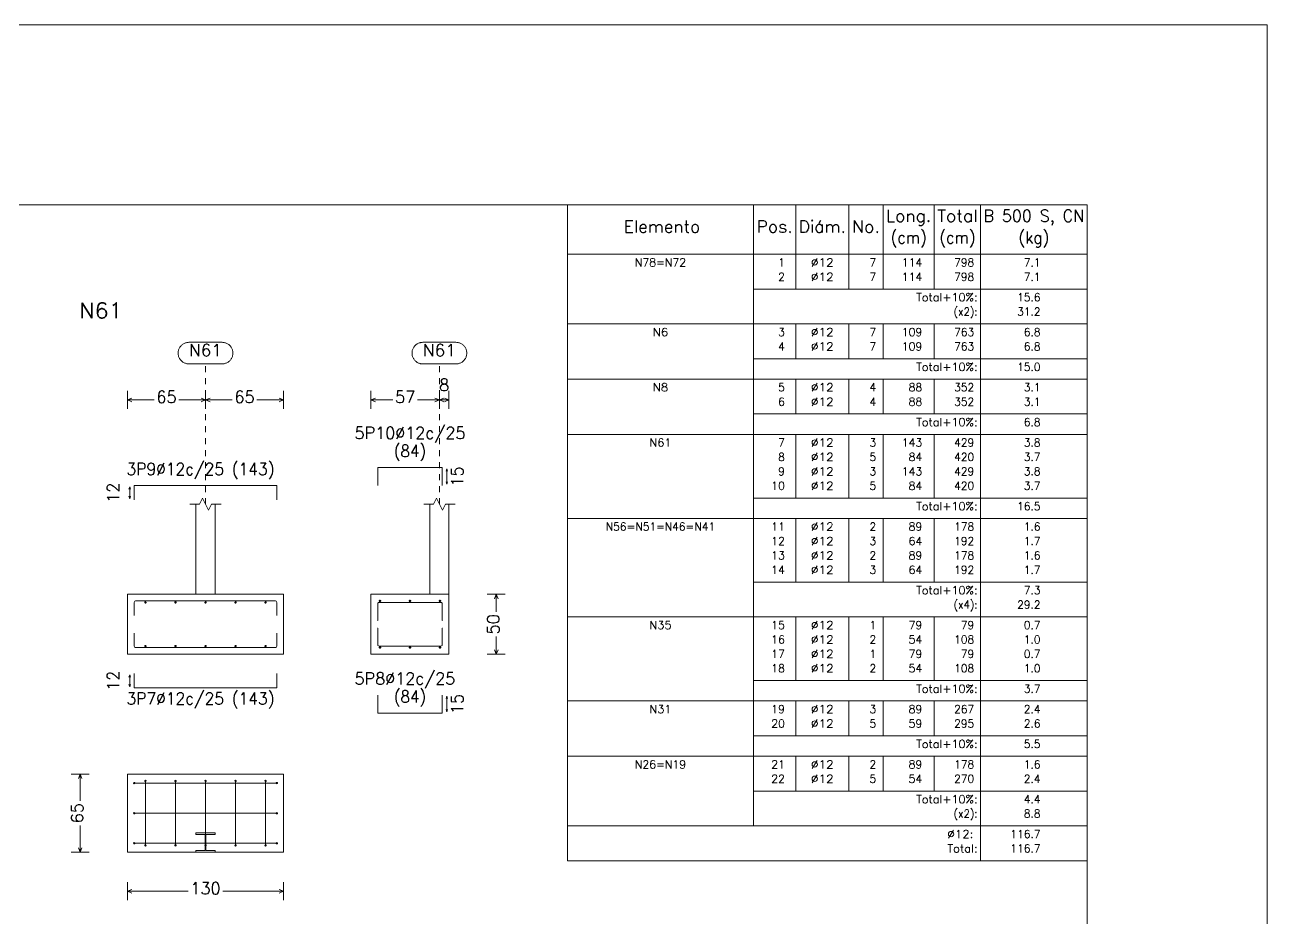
# Model space of a CAD drawing. Header units: millimetres. Extents: x 0 to 42, y 68.4 to 98.1.
# Drawn here: x 21.31 to 42, y 83.22 to 98.09 of the extents above; entities that cross this region are included whole.
import ezdxf
from ezdxf.enums import TextEntityAlignment as Align

# ---------------------------------------------------------------- set-up
doc = ezdxf.new("R2010")
doc.units = ezdxf.units.MM
doc.linetypes.add('CYPE_PUNTO', pattern=[0.075, 0, -0.075])
for name, color, linetype, lineweight in [('CIM_COTAS', 2, 'Continuous', 0), ('CIM_DIB_ARMADOS', 4, 'Continuous', 0), ('CIM_GEOMETRIA', 2, 'Continuous', 0), ('CIM_REFEREN', 2, 'Continuous', 0), ('CIM_TXT_ARMADOS', 3, 'Continuous', 0), ('RECUAD_LIMITES', 2, 'Continuous', 0), ('RECUAD_MARCO', 1, 'Continuous', 20), ('TABLAS', 1, 'Continuous', 9), ('TEXTO_TABLAS', 1, 'Continuous', 0)]:
    doc.layers.add(name, color=color, linetype=linetype, lineweight=lineweight)
doc.styles.add('CYPETXT', font='', dxfattribs={"height": 0.2})
doc.styles.get('CYPETXT').set_extended_font_data('romans')

msp = doc.modelspace()

# ---------------------------------------------------------------- hatches: boundary and pattern name
at = {"layer": 'CIM_DIB_ARMADOS'}
h = msp.add_hatch(color=256, dxfattribs=at)
edge = h.paths.add_edge_path(flags=0)
edge.add_arc((23.127, 88.259), 0.0016, 0, 360)
h = msp.add_hatch(color=256, dxfattribs=at)
edge = h.paths.add_edge_path(flags=0)
edge.add_arc((25.503, 88.259), 0.0016, 0, 360)
h = msp.add_hatch(color=256, dxfattribs=at)
edge = h.paths.add_edge_path(flags=0)
edge.add_arc((27.183, 88.175), 0.0016, 0, 360)
h = msp.add_hatch(color=256, dxfattribs=at)
edge = h.paths.add_edge_path(flags=0)
edge.add_arc((28.259, 88.175), 0.0016, 0, 360)
h = msp.add_hatch(color=256, dxfattribs=at)
edge = h.paths.add_edge_path(flags=0)
edge.add_arc((23.127, 87.963), 0.0016, 0, 360)
h = msp.add_hatch(color=256, dxfattribs=at)
edge = h.paths.add_edge_path(flags=0)
edge.add_arc((25.503, 87.963), 0.0016, 0, 360)
h = msp.add_hatch(color=256, dxfattribs=at)
edge = h.paths.add_edge_path(flags=0)
edge.add_arc((27.183, 88.047), 0.0016, 0, 360)
h = msp.add_hatch(color=256, dxfattribs=at)
edge = h.paths.add_edge_path(flags=0)
edge.add_arc((28.259, 88.047), 0.0016, 0, 360)
h = msp.add_hatch(color=256, dxfattribs=at)
edge = h.paths.add_edge_path(flags=0)
edge.add_arc((23.315, 85.503), 0.0016, 0, 360)
h = msp.add_hatch(color=256, dxfattribs=at)
edge = h.paths.add_edge_path(flags=0)
edge.add_arc((23.315, 85.503), 0.0016, 0, 360)
h = msp.add_hatch(color=256, dxfattribs=at)
edge = h.paths.add_edge_path(flags=0)
edge.add_arc((23.815, 85.503), 0.0016, 0, 360)
h = msp.add_hatch(color=256, dxfattribs=at)
edge = h.paths.add_edge_path(flags=0)
edge.add_arc((23.815, 85.503), 0.0016, 0, 360)
h = msp.add_hatch(color=256, dxfattribs=at)
edge = h.paths.add_edge_path(flags=0)
edge.add_arc((24.315, 85.503), 0.0016, 0, 360)
h = msp.add_hatch(color=256, dxfattribs=at)
edge = h.paths.add_edge_path(flags=0)
edge.add_arc((24.315, 85.503), 0.0016, 0, 360)
h = msp.add_hatch(color=256, dxfattribs=at)
edge = h.paths.add_edge_path(flags=0)
edge.add_arc((24.815, 85.503), 0.0016, 0, 360)
h = msp.add_hatch(color=256, dxfattribs=at)
edge = h.paths.add_edge_path(flags=0)
edge.add_arc((24.815, 85.503), 0.0016, 0, 360)
h = msp.add_hatch(color=256, dxfattribs=at)
edge = h.paths.add_edge_path(flags=0)
edge.add_arc((25.315, 85.503), 0.0016, 0, 360)
h = msp.add_hatch(color=256, dxfattribs=at)
edge = h.paths.add_edge_path(flags=0)
edge.add_arc((25.315, 85.503), 0.0016, 0, 360)
h = msp.add_hatch(color=256, dxfattribs=at)
edge = h.paths.add_edge_path(flags=0)
edge.add_arc((23.127, 85.465), 0.0016, 0, 360)
h = msp.add_hatch(color=256, dxfattribs=at)
edge = h.paths.add_edge_path(flags=0)
edge.add_arc((23.127, 85.465), 0.0016, 0, 360)
h = msp.add_hatch(color=256, dxfattribs=at)
edge = h.paths.add_edge_path(flags=0)
edge.add_arc((25.503, 85.465), 0.0016, 0, 360)
h = msp.add_hatch(color=256, dxfattribs=at)
edge = h.paths.add_edge_path(flags=0)
edge.add_arc((25.503, 85.465), 0.0016, 0, 360)
h = msp.add_hatch(color=256, dxfattribs=at)
edge = h.paths.add_edge_path(flags=0)
edge.add_arc((23.127, 84.965), 0.0016, 0, 360)
h = msp.add_hatch(color=256, dxfattribs=at)
edge = h.paths.add_edge_path(flags=0)
edge.add_arc((23.127, 84.965), 0.0016, 0, 360)
h = msp.add_hatch(color=256, dxfattribs=at)
edge = h.paths.add_edge_path(flags=0)
edge.add_arc((25.503, 84.965), 0.0016, 0, 360)
h = msp.add_hatch(color=256, dxfattribs=at)
edge = h.paths.add_edge_path(flags=0)
edge.add_arc((25.503, 84.965), 0.0016, 0, 360)
h = msp.add_hatch(color=256, dxfattribs=at)
edge = h.paths.add_edge_path(flags=0)
edge.add_arc((23.127, 84.465), 0.0016, 0, 360)
h = msp.add_hatch(color=256, dxfattribs=at)
edge = h.paths.add_edge_path(flags=0)
edge.add_arc((23.127, 84.465), 0.0016, 0, 360)
h = msp.add_hatch(color=256, dxfattribs=at)
edge = h.paths.add_edge_path(flags=0)
edge.add_arc((25.503, 84.465), 0.0016, 0, 360)
h = msp.add_hatch(color=256, dxfattribs=at)
edge = h.paths.add_edge_path(flags=0)
edge.add_arc((25.503, 84.465), 0.0016, 0, 360)
h = msp.add_hatch(color=256, dxfattribs=at)
edge = h.paths.add_edge_path(flags=0)
edge.add_arc((23.315, 84.427), 0.0016, 0, 360)
h = msp.add_hatch(color=256, dxfattribs=at)
edge = h.paths.add_edge_path(flags=0)
edge.add_arc((23.315, 84.427), 0.0016, 0, 360)
h = msp.add_hatch(color=256, dxfattribs=at)
edge = h.paths.add_edge_path(flags=0)
edge.add_arc((23.815, 84.427), 0.0016, 0, 360)
h = msp.add_hatch(color=256, dxfattribs=at)
edge = h.paths.add_edge_path(flags=0)
edge.add_arc((23.815, 84.427), 0.0016, 0, 360)
h = msp.add_hatch(color=256, dxfattribs=at)
edge = h.paths.add_edge_path(flags=0)
edge.add_arc((24.315, 84.427), 0.0016, 0, 360)
h = msp.add_hatch(color=256, dxfattribs=at)
edge = h.paths.add_edge_path(flags=0)
edge.add_arc((24.315, 84.427), 0.0016, 0, 360)
h = msp.add_hatch(color=256, dxfattribs=at)
edge = h.paths.add_edge_path(flags=0)
edge.add_arc((24.815, 84.427), 0.0016, 0, 360)
h = msp.add_hatch(color=256, dxfattribs=at)
edge = h.paths.add_edge_path(flags=0)
edge.add_arc((24.815, 84.427), 0.0016, 0, 360)
h = msp.add_hatch(color=256, dxfattribs=at)
edge = h.paths.add_edge_path(flags=0)
edge.add_arc((25.315, 84.427), 0.0016, 0, 360)
h = msp.add_hatch(color=256, dxfattribs=at)
edge = h.paths.add_edge_path(flags=0)
edge.add_arc((25.315, 84.427), 0.0016, 0, 360)

# ---------------------------------------------------------------- linework, layer by layer
at = {"layer": 'CIM_COTAS', "linetype": 'CYPE_PUNTO'}
for p, q in [((24.315, 90.111), (24.315, 92.447)), ((28.211, 90.111), (28.211, 92.447))]:
    msp.add_line(p, q, dxfattribs=at)
at = {"layer": 'CIM_COTAS'}
for p, q in [((23.015, 91.697), (23.015, 91.997)), ((24.315, 91.697), (24.315, 91.997)), ((24.315, 91.697), (24.315, 91.997)), ((25.615, 91.697), (25.615, 91.997)), ((27.071, 91.697), (27.071, 91.997)), ((28.211, 91.697), (28.211, 91.997)), ((28.211, 91.697), (28.211, 91.997)), ((28.371, 91.697), (28.371, 91.997)), ((23.015, 91.847), (23.09, 91.877)), ((23.015, 91.847), (23.09, 91.817)), ((23.015, 91.847), (23.46, 91.847)), ((23.871, 91.847), (24.315, 91.847)), ((24.315, 91.847), (24.24, 91.877)), ((24.315, 91.847), (24.24, 91.817)), ((24.315, 91.847), (24.39, 91.877)), ((24.315, 91.847), (24.39, 91.817)), ((24.315, 91.847), (24.76, 91.847)), ((25.171, 91.847), (25.615, 91.847)), ((25.615, 91.847), (25.54, 91.877)), ((25.615, 91.847), (25.54, 91.817)), ((27.071, 91.847), (27.146, 91.877)), ((27.071, 91.847), (27.146, 91.817)), ((27.071, 91.847), (27.436, 91.847)), ((27.847, 91.847), (28.211, 91.847)), ((28.211, 91.847), (28.136, 91.877)), ((28.211, 91.847), (28.136, 91.817)), ((28.211, 91.847), (28.286, 91.877)), ((28.211, 91.847), (28.286, 91.817)), ((28.211, 91.847), (28.371, 91.847)), ((28.371, 91.847), (28.296, 91.877)), ((28.371, 91.847), (28.296, 91.817)), ((29.009, 88.611), (29.309, 88.611)), ((29.159, 88.611), (29.129, 88.536)), ((29.159, 88.611), (29.189, 88.536)), ((29.159, 88.316), (29.159, 88.611)), ((29.159, 87.611), (29.159, 87.905)), ((29.009, 87.611), (29.309, 87.611)), ((29.159, 87.611), (29.129, 87.686)), ((29.159, 87.611), (29.189, 87.686)), ((22.077, 85.615), (22.377, 85.615)), ((22.227, 85.615), (22.197, 85.54)), ((22.227, 85.615), (22.257, 85.54)), ((22.227, 85.17), (22.227, 85.615)), ((22.227, 84.315), (22.227, 84.759)), ((22.077, 84.315), (22.377, 84.315)), ((22.227, 84.315), (22.197, 84.39)), ((22.227, 84.315), (22.257, 84.39)), ((23.015, 83.514), (23.015, 83.814)), ((25.615, 83.514), (25.615, 83.814)), ((23.015, 83.664), (23.09, 83.694)), ((23.015, 83.664), (23.09, 83.634)), ((23.015, 83.664), (24.026, 83.664)), ((24.605, 83.664), (25.615, 83.664)), ((25.615, 83.664), (25.54, 83.694)), ((25.615, 83.664), (25.54, 83.634))]:
    msp.add_line(p, q, dxfattribs=at)
for points in [[(24.591, 92.807), (24.603, 92.806), (24.615, 92.805), (24.627, 92.803), (24.639, 92.8), (24.65, 92.797), (24.661, 92.793), (24.672, 92.787), (24.683, 92.782), (24.693, 92.775), (24.703, 92.768), (24.712, 92.76), (24.721, 92.752), (24.729, 92.743), (24.736, 92.734), (24.743, 92.724), (24.749, 92.713), (24.754, 92.703), (24.759, 92.691), (24.763, 92.68), (24.766, 92.669), (24.769, 92.657), (24.77, 92.645), (24.771, 92.633), (24.771, 92.621), (24.77, 92.609), (24.769, 92.597), (24.766, 92.585), (24.763, 92.573), (24.759, 92.562), (24.754, 92.551), (24.749, 92.54), (24.743, 92.53), (24.736, 92.52), (24.729, 92.511), (24.721, 92.502), (24.712, 92.493), (24.703, 92.486), (24.693, 92.478), (24.683, 92.472), (24.672, 92.466), (24.661, 92.461), (24.65, 92.457), (24.639, 92.453), (24.627, 92.45), (24.615, 92.448), (24.603, 92.447), (24.591, 92.447), (24.039, 92.447), (24.027, 92.447), (24.015, 92.448), (24.003, 92.45), (23.992, 92.453), (23.98, 92.457), (23.969, 92.461), (23.958, 92.466), (23.947, 92.472), (23.937, 92.478), (23.928, 92.486), (23.918, 92.493), (23.91, 92.502), (23.902, 92.511), (23.894, 92.52), (23.887, 92.53), (23.881, 92.54), (23.876, 92.551), (23.871, 92.562), (23.867, 92.573), (23.864, 92.585), (23.862, 92.597), (23.86, 92.609), (23.859, 92.621), (23.859, 92.633), (23.86, 92.645), (23.862, 92.657), (23.864, 92.669), (23.867, 92.68), (23.871, 92.691), (23.876, 92.703), (23.881, 92.713), (23.887, 92.724), (23.894, 92.734), (23.902, 92.743), (23.91, 92.752), (23.918, 92.76), (23.928, 92.768), (23.937, 92.775), (23.947, 92.782), (23.958, 92.787), (23.969, 92.793), (23.98, 92.797), (23.992, 92.8), (24.003, 92.803), (24.015, 92.805), (24.027, 92.806), (24.039, 92.807), (24.591, 92.807)], [(28.487, 92.807), (28.499, 92.806), (28.511, 92.805), (28.523, 92.803), (28.535, 92.8), (28.546, 92.797), (28.557, 92.793), (28.568, 92.787), (28.579, 92.782), (28.589, 92.775), (28.599, 92.768), (28.608, 92.76), (28.617, 92.752), (28.625, 92.743), (28.632, 92.734), (28.639, 92.724), (28.645, 92.713), (28.65, 92.703), (28.655, 92.691), (28.659, 92.68), (28.662, 92.669), (28.665, 92.657), (28.666, 92.645), (28.667, 92.633), (28.667, 92.621), (28.666, 92.609), (28.665, 92.597), (28.662, 92.585), (28.659, 92.573), (28.655, 92.562), (28.65, 92.551), (28.645, 92.54), (28.639, 92.53), (28.632, 92.52), (28.625, 92.511), (28.617, 92.502), (28.608, 92.493), (28.599, 92.486), (28.589, 92.478), (28.579, 92.472), (28.568, 92.466), (28.557, 92.461), (28.546, 92.457), (28.535, 92.453), (28.523, 92.45), (28.511, 92.448), (28.499, 92.447), (28.487, 92.447), (27.935, 92.447), (27.923, 92.447), (27.911, 92.448), (27.899, 92.45), (27.888, 92.453), (27.876, 92.457), (27.865, 92.461), (27.854, 92.466), (27.843, 92.472), (27.833, 92.478), (27.824, 92.486), (27.814, 92.493), (27.806, 92.502), (27.798, 92.511), (27.79, 92.52), (27.783, 92.53), (27.777, 92.54), (27.772, 92.551), (27.767, 92.562), (27.763, 92.573), (27.76, 92.585), (27.758, 92.597), (27.756, 92.609), (27.755, 92.621), (27.755, 92.633), (27.756, 92.645), (27.758, 92.657), (27.76, 92.669), (27.763, 92.68), (27.767, 92.691), (27.772, 92.703), (27.777, 92.713), (27.783, 92.724), (27.79, 92.734), (27.798, 92.743), (27.806, 92.752), (27.814, 92.76), (27.824, 92.768), (27.833, 92.775), (27.843, 92.782), (27.854, 92.787), (27.865, 92.793), (27.876, 92.797), (27.888, 92.8), (27.899, 92.803), (27.911, 92.805), (27.923, 92.806), (27.935, 92.807), (28.487, 92.807)]]:
    msp.add_lwpolyline(points, close=True, dxfattribs=at)
at = {"layer": 'CIM_DIB_ARMADOS'}
for p, q in [((23.297, 88.475), (23.333, 88.475)), ((23.315, 88.457), (23.315, 88.493)), ((23.797, 88.475), (23.833, 88.475)), ((23.815, 88.457), (23.815, 88.493)), ((24.297, 88.475), (24.333, 88.475)), ((24.315, 88.457), (24.315, 88.493)), ((24.797, 88.475), (24.833, 88.475)), ((24.815, 88.457), (24.815, 88.493)), ((25.297, 88.475), (25.333, 88.475)), ((25.315, 88.457), (25.315, 88.493)), ((27.203, 88.499), (27.239, 88.499)), ((27.221, 88.481), (27.221, 88.517)), ((27.703, 88.499), (27.739, 88.499)), ((27.721, 88.481), (27.721, 88.517)), ((28.203, 88.499), (28.239, 88.499)), ((28.221, 88.481), (28.221, 88.517)), ((23.297, 87.747), (23.333, 87.747)), ((23.315, 87.729), (23.315, 87.765)), ((23.797, 87.747), (23.833, 87.747)), ((23.815, 87.729), (23.815, 87.765)), ((24.297, 87.747), (24.333, 87.747)), ((24.315, 87.729), (24.315, 87.765)), ((24.797, 87.747), (24.833, 87.747)), ((24.815, 87.729), (24.815, 87.765)), ((25.297, 87.747), (25.333, 87.747)), ((25.315, 87.729), (25.315, 87.765)), ((27.203, 87.723), (27.239, 87.723)), ((27.221, 87.705), (27.221, 87.741)), ((27.703, 87.723), (27.739, 87.723)), ((27.721, 87.705), (27.721, 87.741)), ((28.203, 87.723), (28.239, 87.723)), ((28.221, 87.705), (28.221, 87.741))]:
    msp.add_line(p, q, dxfattribs=at)
for points in [[(28.259, 90.422), (28.259, 90.722), (27.183, 90.722), (27.183, 90.422)], [(23.127, 90.182), (23.127, 90.422), (25.503, 90.422), (25.503, 90.182)], [(23.127, 88.259), (23.127, 88.475), (23.13, 88.487), (23.139, 88.496), (23.151, 88.499), (25.479, 88.499), (25.491, 88.496), (25.5, 88.487), (25.503, 88.475), (25.503, 88.259)], [(28.259, 88.175), (28.259, 88.451), (28.256, 88.463), (28.247, 88.472), (28.235, 88.475), (27.207, 88.475), (27.195, 88.472), (27.186, 88.463), (27.183, 88.451), (27.183, 88.175)], [(23.127, 87.963), (23.127, 87.747), (23.13, 87.735), (23.139, 87.726), (23.151, 87.723), (25.479, 87.723), (25.491, 87.726), (25.5, 87.735), (25.503, 87.747), (25.503, 87.963)], [(28.259, 88.047), (28.259, 87.771), (28.256, 87.759), (28.247, 87.75), (28.235, 87.747), (27.207, 87.747), (27.195, 87.75), (27.186, 87.759), (27.183, 87.771), (27.183, 88.047)], [(23.127, 87.29), (23.127, 87.05), (25.503, 87.05), (25.503, 87.29)], [(28.259, 86.933), (28.259, 86.633), (27.183, 86.633), (27.183, 86.933)], [(23.315, 84.427), (23.315, 84.43), (23.315, 84.439), (23.315, 84.451), (23.315, 85.479), (23.315, 85.491), (23.315, 85.5), (23.315, 85.503)], [(23.315, 84.427), (23.315, 84.43), (23.315, 84.439), (23.315, 84.451), (23.315, 85.479), (23.315, 85.491), (23.315, 85.5), (23.315, 85.503)], [(23.815, 84.427), (23.815, 84.43), (23.815, 84.439), (23.815, 84.451), (23.815, 85.479), (23.815, 85.491), (23.815, 85.5), (23.815, 85.503)], [(23.815, 84.427), (23.815, 84.43), (23.815, 84.439), (23.815, 84.451), (23.815, 85.479), (23.815, 85.491), (23.815, 85.5), (23.815, 85.503)], [(24.315, 84.427), (24.315, 84.43), (24.315, 84.439), (24.315, 84.451), (24.315, 85.479), (24.315, 85.491), (24.315, 85.5), (24.315, 85.503)], [(24.315, 84.427), (24.315, 84.43), (24.315, 84.439), (24.315, 84.451), (24.315, 85.479), (24.315, 85.491), (24.315, 85.5), (24.315, 85.503)], [(24.815, 84.427), (24.815, 84.43), (24.815, 84.439), (24.815, 84.451), (24.815, 85.479), (24.815, 85.491), (24.815, 85.5), (24.815, 85.503)], [(24.815, 84.427), (24.815, 84.43), (24.815, 84.439), (24.815, 84.451), (24.815, 85.479), (24.815, 85.491), (24.815, 85.5), (24.815, 85.503)], [(25.315, 84.427), (25.315, 84.43), (25.315, 84.439), (25.315, 84.451), (25.315, 85.479), (25.315, 85.491), (25.315, 85.5), (25.315, 85.503)], [(25.315, 84.427), (25.315, 84.43), (25.315, 84.439), (25.315, 84.451), (25.315, 85.479), (25.315, 85.491), (25.315, 85.5), (25.315, 85.503)], [(23.127, 85.465), (23.13, 85.465), (23.139, 85.465), (23.151, 85.465), (25.479, 85.465), (25.491, 85.465), (25.5, 85.465), (25.503, 85.465)], [(23.127, 85.465), (23.13, 85.465), (23.139, 85.465), (23.151, 85.465), (25.479, 85.465), (25.491, 85.465), (25.5, 85.465), (25.503, 85.465)], [(23.127, 84.965), (23.13, 84.965), (23.139, 84.965), (23.151, 84.965), (25.479, 84.965), (25.491, 84.965), (25.5, 84.965), (25.503, 84.965)], [(23.127, 84.965), (23.13, 84.965), (23.139, 84.965), (23.151, 84.965), (25.479, 84.965), (25.491, 84.965), (25.5, 84.965), (25.503, 84.965)], [(23.127, 84.465), (23.13, 84.465), (23.139, 84.465), (23.151, 84.465), (25.479, 84.465), (25.491, 84.465), (25.5, 84.465), (25.503, 84.465)], [(23.127, 84.465), (23.13, 84.465), (23.139, 84.465), (23.151, 84.465), (25.479, 84.465), (25.491, 84.465), (25.5, 84.465), (25.503, 84.465)]]:
    msp.add_lwpolyline(points, dxfattribs=at)
for centre, radius in [((23.315, 88.475), 0.012), ((23.815, 88.475), 0.012), ((24.315, 88.475), 0.012), ((24.815, 88.475), 0.012), ((25.315, 88.475), 0.012), ((27.221, 88.499), 0.012), ((27.721, 88.499), 0.012), ((28.221, 88.499), 0.012), ((23.127, 88.259), 0.0016), ((25.503, 88.259), 0.0016), ((27.183, 88.175), 0.0016), ((28.259, 88.175), 0.0016), ((23.127, 87.963), 0.0016), ((25.503, 87.963), 0.0016), ((27.183, 88.047), 0.0016), ((28.259, 88.047), 0.0016), ((23.315, 87.747), 0.012), ((23.815, 87.747), 0.012), ((24.315, 87.747), 0.012), ((24.815, 87.747), 0.012), ((25.315, 87.747), 0.012), ((27.221, 87.723), 0.012), ((27.721, 87.723), 0.012), ((28.221, 87.723), 0.012), ((23.127, 85.465), 0.012), ((23.127, 85.465), 0.012), ((23.315, 85.503), 0.012), ((23.315, 85.503), 0.012), ((23.315, 85.503), 0.0016), ((23.315, 85.503), 0.0016), ((23.815, 85.503), 0.012), ((23.815, 85.503), 0.012), ((23.815, 85.503), 0.0016), ((23.815, 85.503), 0.0016), ((24.315, 85.503), 0.012), ((24.315, 85.503), 0.012), ((24.315, 85.503), 0.0016), ((24.315, 85.503), 0.0016), ((24.815, 85.503), 0.012), ((24.815, 85.503), 0.012), ((24.815, 85.503), 0.0016), ((24.815, 85.503), 0.0016), ((25.315, 85.503), 0.012), ((25.315, 85.503), 0.012), ((25.315, 85.503), 0.0016), ((25.315, 85.503), 0.0016), ((25.503, 85.465), 0.012), ((25.503, 85.465), 0.012), ((23.127, 85.465), 0.0016), ((23.127, 85.465), 0.0016), ((25.503, 85.465), 0.0016), ((25.503, 85.465), 0.0016), ((23.127, 84.965), 0.012), ((23.127, 84.965), 0.012), ((23.127, 84.965), 0.0016), ((23.127, 84.965), 0.0016), ((25.503, 84.965), 0.012), ((25.503, 84.965), 0.012), ((25.503, 84.965), 0.0016), ((25.503, 84.965), 0.0016), ((23.127, 84.465), 0.012), ((23.127, 84.465), 0.012), ((23.127, 84.465), 0.0016), ((23.127, 84.465), 0.0016), ((23.315, 84.427), 0.012), ((23.315, 84.427), 0.012), ((23.815, 84.427), 0.012), ((23.815, 84.427), 0.012), ((24.315, 84.427), 0.012), ((24.315, 84.427), 0.012), ((24.815, 84.427), 0.012), ((24.815, 84.427), 0.012), ((25.315, 84.427), 0.012), ((25.315, 84.427), 0.012), ((25.503, 84.465), 0.012), ((25.503, 84.465), 0.012), ((25.503, 84.465), 0.0016), ((25.503, 84.465), 0.0016), ((23.315, 84.427), 0.0016), ((23.315, 84.427), 0.0016), ((23.815, 84.427), 0.0016), ((23.815, 84.427), 0.0016), ((24.315, 84.427), 0.0016), ((24.315, 84.427), 0.0016), ((24.815, 84.427), 0.0016), ((24.815, 84.427), 0.0016), ((25.315, 84.427), 0.0016), ((25.315, 84.427), 0.0016)]:
    msp.add_circle(centre, radius, dxfattribs=at)
at = {"layer": 'CIM_GEOMETRIA'}
for p, q in [((24.155, 90.111), (24.155, 88.611)), ((24.475, 88.611), (24.475, 90.111)), ((28.371, 88.611), (28.371, 90.111)), ((23.015, 88.611), (25.615, 88.611)), ((23.015, 88.611), (23.015, 87.611)), ((24.475, 88.611), (24.155, 88.611)), ((24.155, 88.611), (24.307, 88.611)), ((24.475, 88.611), (24.323, 88.611)), ((25.615, 87.611), (25.615, 88.611)), ((27.071, 88.611), (28.371, 88.611)), ((27.071, 87.611), (27.071, 88.611)), ((28.371, 88.611), (28.051, 88.611)), ((28.371, 87.611), (28.371, 88.611)), ((25.615, 87.611), (23.015, 87.611)), ((28.371, 87.611), (27.071, 87.611))]:
    msp.add_line(p, q, dxfattribs=at)
for points in [[(24.055, 90.111), (24.215, 90.111), (24.265, 90.211), (24.365, 90.011), (24.415, 90.111), (24.575, 90.111)], [(27.951, 90.111), (28.111, 90.111), (28.161, 90.211), (28.261, 90.011), (28.311, 90.111), (28.471, 90.111)], [(28.371, 88.611), (28.345, 88.611), (28.077, 88.611), (28.051, 88.611), (28.051, 90.111)]]:
    msp.add_lwpolyline(points, dxfattribs=at)
for points in [[(23.015, 84.315), (25.615, 84.315), (25.615, 85.615), (23.015, 85.615), (23.015, 84.315)], [(24.155, 84.315), (24.475, 84.315), (24.475, 84.341), (24.323, 84.341), (24.323, 84.609), (24.475, 84.609), (24.475, 84.635), (24.155, 84.635), (24.155, 84.609), (24.307, 84.609), (24.307, 84.341), (24.155, 84.341), (24.155, 84.315)]]:
    msp.add_lwpolyline(points, close=True, dxfattribs=at)
at = {"layer": 'CIM_TXT_ARMADOS'}
for p, q in [((28.322, 90.662), (28.334, 90.702)), ((28.347, 90.662), (28.334, 90.702)), ((28.334, 90.442), (28.334, 90.702)), ((28.322, 90.482), (28.334, 90.442)), ((28.347, 90.482), (28.334, 90.442)), ((23.04, 90.362), (23.052, 90.402)), ((23.04, 90.242), (23.052, 90.202)), ((23.065, 90.362), (23.052, 90.402)), ((23.052, 90.202), (23.052, 90.402)), ((23.065, 90.242), (23.052, 90.202)), ((23.04, 87.23), (23.052, 87.27)), ((23.065, 87.23), (23.052, 87.27)), ((23.052, 87.27), (23.052, 87.07)), ((23.04, 87.11), (23.052, 87.07)), ((23.065, 87.11), (23.052, 87.07)), ((28.322, 86.873), (28.334, 86.913)), ((28.347, 86.873), (28.334, 86.913)), ((28.334, 86.913), (28.334, 86.653)), ((28.322, 86.693), (28.334, 86.653)), ((28.347, 86.693), (28.334, 86.653))]:
    msp.add_line(p, q, dxfattribs=at)
at = {"layer": 'RECUAD_LIMITES'}
msp.add_lwpolyline([(0, 68.394), (42, 68.394), (42, 98.094), (0, 98.094), (0, 68.394)], close=True, dxfattribs=at)
at = {"layer": 'RECUAD_MARCO'}
msp.add_lwpolyline([(3, 71.394), (39, 71.394), (39, 95.094), (3, 95.094), (3, 71.394)], close=True, dxfattribs=at)
at = {"layer": 'TABLAS'}
for p, q in [((30.344, 94.224), (30.344, 95.094)), ((30.344, 95.094), (39, 95.094)), ((33.444, 94.224), (33.444, 95.094)), ((34.147, 94.224), (34.147, 95.094)), ((35.033, 94.224), (35.033, 95.094)), ((35.601, 94.224), (35.601, 95.094)), ((36.454, 94.224), (36.454, 95.094)), ((37.226, 94.224), (37.226, 95.094)), ((39, 94.224), (39, 95.094)), ((30.344, 94.274), (39, 94.274)), ((30.344, 93.164), (30.344, 94.224)), ((33.444, 93.164), (33.444, 94.224)), ((34.147, 93.694), (34.147, 94.224)), ((35.033, 93.694), (35.033, 94.224)), ((35.601, 93.694), (35.601, 94.224)), ((36.454, 93.694), (36.454, 94.224)), ((37.226, 93.164), (37.226, 94.224)), ((39, 93.164), (39, 94.224)), ((33.444, 93.694), (39, 93.694)), ((30.344, 93.064), (30.344, 93.164)), ((33.444, 93.064), (33.444, 93.164)), ((37.226, 93.064), (37.226, 93.164)), ((39, 93.064), (39, 93.164)), ((30.344, 93.114), (39, 93.114)), ((30.344, 92.244), (30.344, 93.064)), ((33.444, 92.244), (33.444, 93.064)), ((34.147, 93.064), (34.147, 93.114)), ((34.147, 92.534), (34.147, 93.064)), ((35.033, 93.064), (35.033, 93.114)), ((35.033, 92.534), (35.033, 93.064)), ((35.601, 93.064), (35.601, 93.114)), ((35.601, 92.534), (35.601, 93.064)), ((36.454, 93.064), (36.454, 93.114)), ((36.454, 92.534), (36.454, 93.064)), ((37.226, 92.244), (37.226, 93.064)), ((39, 92.244), (39, 93.064)), ((33.444, 92.534), (39, 92.534)), ((30.344, 92.144), (30.344, 92.244)), ((30.344, 92.194), (39, 92.194)), ((30.344, 91.324), (30.344, 92.144)), ((33.444, 92.144), (33.444, 92.244)), ((33.444, 91.324), (33.444, 92.144)), ((34.147, 92.144), (34.147, 92.194)), ((34.147, 91.614), (34.147, 92.144)), ((35.033, 92.144), (35.033, 92.194)), ((35.033, 91.614), (35.033, 92.144)), ((35.601, 92.144), (35.601, 92.194)), ((35.601, 91.614), (35.601, 92.144)), ((36.454, 92.144), (36.454, 92.194)), ((36.454, 91.614), (36.454, 92.144)), ((37.226, 92.144), (37.226, 92.244)), ((37.226, 91.324), (37.226, 92.144)), ((39, 92.144), (39, 92.244)), ((39, 91.324), (39, 92.144)), ((33.444, 91.614), (39, 91.614)), ((30.344, 91.224), (30.344, 91.324)), ((30.344, 91.274), (39, 91.274)), ((33.444, 91.224), (33.444, 91.324)), ((34.147, 91.224), (34.147, 91.274)), ((35.033, 91.224), (35.033, 91.274)), ((35.601, 91.224), (35.601, 91.274)), ((36.454, 91.224), (36.454, 91.274)), ((37.226, 91.224), (37.226, 91.324)), ((39, 91.224), (39, 91.324)), ((30.344, 89.924), (30.344, 91.224)), ((33.444, 89.924), (33.444, 91.224)), ((34.147, 90.214), (34.147, 91.224)), ((35.033, 90.214), (35.033, 91.224)), ((35.601, 90.214), (35.601, 91.224)), ((36.454, 90.214), (36.454, 91.224)), ((37.226, 89.924), (37.226, 91.224)), ((39, 89.924), (39, 91.224)), ((33.444, 90.214), (39, 90.214)), ((30.344, 89.824), (30.344, 89.924)), ((30.344, 89.874), (39, 89.874)), ((30.344, 88.284), (30.344, 89.824)), ((33.444, 89.824), (33.444, 89.924)), ((33.444, 88.284), (33.444, 89.824)), ((34.147, 89.824), (34.147, 89.874)), ((34.147, 88.814), (34.147, 89.824)), ((35.033, 89.824), (35.033, 89.874)), ((35.033, 88.814), (35.033, 89.824)), ((35.601, 89.824), (35.601, 89.874)), ((35.601, 88.814), (35.601, 89.824)), ((36.454, 89.824), (36.454, 89.874)), ((36.454, 88.814), (36.454, 89.824)), ((37.226, 89.824), (37.226, 89.924)), ((37.226, 88.284), (37.226, 89.824)), ((39, 89.824), (39, 89.924)), ((39, 88.284), (39, 89.824)), ((33.444, 88.814), (39, 88.814)), ((30.344, 88.184), (30.344, 88.284)), ((30.344, 88.234), (39, 88.234)), ((30.344, 86.884), (30.344, 88.184)), ((33.444, 88.184), (33.444, 88.284)), ((33.444, 86.884), (33.444, 88.184)), ((34.147, 88.184), (34.147, 88.234)), ((34.147, 87.174), (34.147, 88.184)), ((35.033, 88.184), (35.033, 88.234)), ((35.033, 87.174), (35.033, 88.184)), ((35.601, 88.184), (35.601, 88.234)), ((35.601, 87.174), (35.601, 88.184)), ((36.454, 88.184), (36.454, 88.234)), ((36.454, 87.174), (36.454, 88.184)), ((37.226, 88.184), (37.226, 88.284)), ((37.226, 86.884), (37.226, 88.184)), ((39, 88.184), (39, 88.284)), ((39, 86.884), (39, 88.184)), ((33.444, 87.174), (39, 87.174)), ((30.344, 86.784), (30.344, 86.884)), ((30.344, 86.834), (39, 86.834)), ((30.344, 85.964), (30.344, 86.784)), ((33.444, 86.784), (33.444, 86.884)), ((33.444, 85.964), (33.444, 86.784)), ((34.147, 86.784), (34.147, 86.834)), ((34.147, 86.254), (34.147, 86.784)), ((35.033, 86.784), (35.033, 86.834)), ((35.033, 86.254), (35.033, 86.784)), ((35.601, 86.784), (35.601, 86.834)), ((35.601, 86.254), (35.601, 86.784)), ((36.454, 86.784), (36.454, 86.834)), ((36.454, 86.254), (36.454, 86.784)), ((37.226, 86.784), (37.226, 86.884)), ((37.226, 85.964), (37.226, 86.784)), ((39, 86.784), (39, 86.884)), ((39, 85.964), (39, 86.784)), ((33.444, 86.254), (39, 86.254)), ((30.344, 85.864), (30.344, 85.964)), ((30.344, 85.914), (39, 85.914)), ((33.444, 85.864), (33.444, 85.964)), ((34.147, 85.864), (34.147, 85.914)), ((35.033, 85.864), (35.033, 85.914)), ((35.601, 85.864), (35.601, 85.914)), ((36.454, 85.864), (36.454, 85.914)), ((37.226, 85.864), (37.226, 85.964)), ((39, 85.864), (39, 85.964)), ((30.344, 84.804), (30.344, 85.864)), ((33.444, 84.804), (33.444, 85.864)), ((34.147, 85.334), (34.147, 85.864)), ((35.033, 85.334), (35.033, 85.864)), ((35.601, 85.334), (35.601, 85.864)), ((36.454, 85.334), (36.454, 85.864)), ((37.226, 84.804), (37.226, 85.864)), ((39, 84.804), (39, 85.864)), ((33.444, 85.334), (39, 85.334)), ((30.344, 84.704), (30.344, 84.804)), ((30.344, 84.754), (39, 84.754)), ((30.344, 84.464), (30.344, 84.704)), ((33.444, 84.754), (33.444, 84.804)), ((37.226, 84.704), (37.226, 84.804)), ((37.226, 84.464), (37.226, 84.704)), ((39, 84.704), (39, 84.804)), ((39, 84.464), (39, 84.704)), ((30.344, 84.174), (30.344, 84.464)), ((37.226, 84.174), (37.226, 84.464)), ((39, 84.174), (39, 84.464)), ((30.344, 84.174), (39, 84.174))]:
    msp.add_line(p, q, dxfattribs=at)

# ---------------------------------------------------------------- texts
at = {"layer": 'CIM_COTAS', "style": 'CYPETXT'}
for s, width, p, p2 in [('N61', 0.925243, (24.039, 92.577), (24.591, 92.577)), ('N61', 0.925243, (27.935, 92.577), (28.487, 92.577)), ('8', 0.872274, (28.207, 91.997), (28.375, 91.997)), ('65', 0.872274, (23.497, 91.797), (23.833, 91.797)), ('65', 0.872274, (24.797, 91.797), (25.133, 91.797)), ('57', 0.872274, (27.473, 91.797), (27.809, 91.797)), ('130', 0.872274, (24.063, 83.614), (24.567, 83.614))]:
    msp.add_text(s, height=0.2, dxfattribs=dict(at, width=width)).set_placement(p, p2, align=Align.FIT)
at = {"layer": 'CIM_COTAS', "style": 'CYPETXT', "width": 0.872274}
for s, p, p2 in [('50', (29.209, 87.943), (29.209, 88.279)), ('65', (22.277, 84.797), (22.277, 85.133))]:
    msp.add_text(s, height=0.2, rotation=90, dxfattribs=at).set_placement(p, p2, align=Align.FIT)
at = {"layer": 'CIM_REFEREN', "style": 'CYPETXT', "width": 0.925243}
msp.add_text('N61', height=0.26, dxfattribs=at).set_placement((22.214, 93.207), (22.932, 93.207), align=Align.FIT)
at = {"layer": 'CIM_TXT_ARMADOS', "style": 'CYPETXT'}
for s, width, p, p2 in [('5P10%%c12c/25', 0.859419, (26.799, 91.197), (28.644, 91.197)), ('(84)', 0.812538, (27.454, 90.897), (27.988, 90.897)), ('3P9%%c12c/25 (143)', 0.819361, (23, 90.597), (25.463, 90.597)), ('5P8%%c12c/25', 0.858152, (26.799, 87.108), (28.476, 87.108)), ('3P7%%c12c/25 (143)', 0.819361, (23, 86.775), (25.463, 86.775)), ('(84)', 0.812538, (27.454, 86.808), (27.988, 86.808))]:
    msp.add_text(s, height=0.2, dxfattribs=dict(at, width=width)).set_placement(p, p2, align=Align.FIT)
at = {"layer": 'CIM_TXT_ARMADOS', "style": 'CYPETXT', "width": 0.872274}
for s, p, p2 in [('15', (28.609, 90.404), (28.609, 90.74)), ('12', (22.877, 90.134), (22.877, 90.47)), ('12', (22.877, 87.002), (22.877, 87.338)), ('15', (28.609, 86.615), (28.609, 86.951))]:
    msp.add_text(s, height=0.2, rotation=90, dxfattribs=at).set_placement(p, p2, align=Align.FIT)
at = {"layer": 'TEXTO_TABLAS', "style": 'CYPETXT'}
for s, height, width, p, p2 in [('Long.', 0.2, 0.9375, (35.651, 94.814), (36.404, 94.814)), ('Total', 0.2, 0.935673, (36.504, 94.814), (37.176, 94.814)), ('B 500 S, CN', 0.2, 0.772853, (37.276, 94.814), (38.95, 94.814)), ('Elemento', 0.2, 0.923378, (31.282, 94.634), (32.556, 94.634)), ('Pos.', 0.2, 0.930268, (33.494, 94.634), (34.097, 94.634)), ('Diám.', 0.2, 0.924488, (34.197, 94.634), (34.983, 94.634)), ('No.', 0.2, 0.948905, (35.083, 94.634), (35.551, 94.634)), ('(cm)', 0.2, 0.819001, (35.728, 94.454), (36.328, 94.454)), ('(cm)', 0.2, 0.819001, (36.54, 94.454), (37.14, 94.454)), ('(kg)', 0.2, 0.827954, (37.856, 94.454), (38.37, 94.454)), ('N78=N72', 0.1333, 0.886146, (31.468, 94.071), (32.32, 94.071)), ('1', 0.133, 0.872274, (33.852, 94.071), (33.964, 94.071)), ('%%c12', 0.1333, 0.955414, (34.4, 94.071), (34.78, 94.071)), ('7', 0.133, 0.872274, (35.373, 94.071), (35.485, 94.071)), ('114', 0.1333, 0.872274, (35.916, 94.071), (36.252, 94.071)), ('798', 0.1333, 0.872274, (36.784, 94.071), (37.12, 94.071)), ('7.1', 0.1333, 0.868127, (37.945, 94.071), (38.225, 94.071)), ('2', 0.133, 0.872274, (33.852, 93.831), (33.964, 93.831)), ('%%c12', 0.1333, 0.955414, (34.4, 93.831), (34.78, 93.831)), ('7', 0.133, 0.872274, (35.373, 93.831), (35.485, 93.831)), ('114', 0.1333, 0.872274, (35.916, 93.831), (36.252, 93.831)), ('798', 0.1333, 0.872274, (36.784, 93.831), (37.12, 93.831)), ('7.1', 0.1333, 0.868127, (37.945, 93.831), (38.225, 93.831)), ('Total+10%:', 0.1333, 0.906671, (36.154, 93.491), (37.176, 93.491)), ('15.6', 0.1333, 0.869308, (37.833, 93.491), (38.225, 93.491)), ('(x2):', 0.1333, 0.820506, (36.778, 93.251), (37.176, 93.251)), ('31.2', 0.1333, 0.869308, (37.833, 93.251), (38.225, 93.251)), ('N6', 0.1333, 0.950495, (31.766, 92.911), (32.022, 92.911)), ('3', 0.133, 0.872274, (33.852, 92.911), (33.964, 92.911)), ('%%c12', 0.1333, 0.955414, (34.4, 92.911), (34.78, 92.911)), ('7', 0.133, 0.872274, (35.373, 92.911), (35.485, 92.911)), ('109', 0.1333, 0.872274, (35.916, 92.911), (36.252, 92.911)), ('763', 0.1333, 0.872274, (36.784, 92.911), (37.12, 92.911)), ('6.8', 0.1333, 0.868127, (37.945, 92.911), (38.225, 92.911)), ('4', 0.133, 0.872274, (33.852, 92.671), (33.964, 92.671)), ('%%c12', 0.1333, 0.955414, (34.4, 92.671), (34.78, 92.671)), ('7', 0.133, 0.872274, (35.373, 92.671), (35.485, 92.671)), ('109', 0.1333, 0.872274, (35.916, 92.671), (36.252, 92.671)), ('763', 0.1333, 0.872274, (36.784, 92.671), (37.12, 92.671)), ('6.8', 0.1333, 0.868127, (37.945, 92.671), (38.225, 92.671)), ('Total+10%:', 0.1333, 0.906671, (36.154, 92.331), (37.176, 92.331)), ('15.0', 0.1333, 0.869308, (37.833, 92.331), (38.225, 92.331)), ('N8', 0.1333, 0.950495, (31.766, 91.991), (32.022, 91.991)), ('5', 0.133, 0.872274, (33.852, 91.991), (33.964, 91.991)), ('%%c12', 0.1333, 0.955414, (34.4, 91.991), (34.78, 91.991)), ('4', 0.133, 0.872274, (35.373, 91.991), (35.485, 91.991)), ('88', 0.1333, 0.872274, (36.028, 91.991), (36.252, 91.991)), ('352', 0.1333, 0.872274, (36.784, 91.991), (37.12, 91.991)), ('3.1', 0.1333, 0.868127, (37.945, 91.991), (38.225, 91.991)), ('6', 0.133, 0.872274, (33.852, 91.751), (33.964, 91.751)), ('%%c12', 0.1333, 0.955414, (34.4, 91.751), (34.78, 91.751)), ('4', 0.133, 0.872274, (35.373, 91.751), (35.485, 91.751)), ('88', 0.1333, 0.872274, (36.028, 91.751), (36.252, 91.751)), ('352', 0.1333, 0.872274, (36.784, 91.751), (37.12, 91.751)), ('3.1', 0.1333, 0.868127, (37.945, 91.751), (38.225, 91.751)), ('Total+10%:', 0.1333, 0.906671, (36.154, 91.411), (37.176, 91.411)), ('6.8', 0.1333, 0.868127, (37.945, 91.411), (38.225, 91.411)), ('N61', 0.1333, 0.925243, (31.71, 91.071), (32.078, 91.071)), ('7', 0.133, 0.872274, (33.852, 91.071), (33.964, 91.071)), ('%%c12', 0.1333, 0.955414, (34.4, 91.071), (34.78, 91.071)), ('3', 0.133, 0.872274, (35.373, 91.071), (35.485, 91.071)), ('143', 0.1333, 0.872274, (35.916, 91.071), (36.252, 91.071)), ('429', 0.1333, 0.872274, (36.784, 91.071), (37.12, 91.071)), ('3.8', 0.1333, 0.868127, (37.945, 91.071), (38.225, 91.071)), ('8', 0.133, 0.872274, (33.852, 90.831), (33.964, 90.831)), ('%%c12', 0.1333, 0.955414, (34.4, 90.831), (34.78, 90.831)), ('5', 0.133, 0.872274, (35.373, 90.831), (35.485, 90.831)), ('84', 0.1333, 0.872274, (36.028, 90.831), (36.252, 90.831)), ('420', 0.1333, 0.872274, (36.784, 90.831), (37.12, 90.831)), ('3.7', 0.1333, 0.868127, (37.945, 90.831), (38.225, 90.831)), ('9', 0.133, 0.872274, (33.852, 90.591), (33.964, 90.591)), ('%%c12', 0.1333, 0.955414, (34.4, 90.591), (34.78, 90.591)), ('3', 0.133, 0.872274, (35.373, 90.591), (35.485, 90.591)), ('143', 0.1333, 0.872274, (35.916, 90.591), (36.252, 90.591)), ('429', 0.1333, 0.872274, (36.784, 90.591), (37.12, 90.591)), ('3.8', 0.1333, 0.868127, (37.945, 90.591), (38.225, 90.591)), ('10', 0.1333, 0.872274, (33.74, 90.351), (33.964, 90.351)), ('%%c12', 0.1333, 0.955414, (34.4, 90.351), (34.78, 90.351)), ('5', 0.133, 0.872274, (35.373, 90.351), (35.485, 90.351)), ('84', 0.1333, 0.872274, (36.028, 90.351), (36.252, 90.351)), ('420', 0.1333, 0.872274, (36.784, 90.351), (37.12, 90.351)), ('3.7', 0.1333, 0.868127, (37.945, 90.351), (38.225, 90.351)), ('Total+10%:', 0.1333, 0.906671, (36.154, 90.011), (37.176, 90.011)), ('16.5', 0.1333, 0.869308, (37.833, 90.011), (38.225, 90.011)), ('N56=N51=N46=N41', 0.13333, 0.871258, (30.984, 89.671), (32.804, 89.671)), ('11', 0.1333, 0.872274, (33.74, 89.671), (33.964, 89.671)), ('%%c12', 0.1333, 0.955414, (34.4, 89.671), (34.78, 89.671)), ('2', 0.133, 0.872274, (35.373, 89.671), (35.485, 89.671)), ('89', 0.1333, 0.872274, (36.028, 89.671), (36.252, 89.671)), ('178', 0.1333, 0.872274, (36.784, 89.671), (37.12, 89.671)), ('1.6', 0.1333, 0.868127, (37.945, 89.671), (38.225, 89.671)), ('12', 0.1333, 0.872274, (33.74, 89.431), (33.964, 89.431)), ('%%c12', 0.1333, 0.955414, (34.4, 89.431), (34.78, 89.431)), ('3', 0.133, 0.872274, (35.373, 89.431), (35.485, 89.431)), ('64', 0.1333, 0.872274, (36.028, 89.431), (36.252, 89.431)), ('192', 0.1333, 0.872274, (36.784, 89.431), (37.12, 89.431)), ('1.7', 0.1333, 0.868127, (37.945, 89.431), (38.225, 89.431)), ('13', 0.1333, 0.872274, (33.74, 89.191), (33.964, 89.191)), ('%%c12', 0.1333, 0.955414, (34.4, 89.191), (34.78, 89.191)), ('2', 0.133, 0.872274, (35.373, 89.191), (35.485, 89.191)), ('89', 0.1333, 0.872274, (36.028, 89.191), (36.252, 89.191)), ('178', 0.1333, 0.872274, (36.784, 89.191), (37.12, 89.191)), ('1.6', 0.1333, 0.868127, (37.945, 89.191), (38.225, 89.191)), ('14', 0.1333, 0.872274, (33.74, 88.951), (33.964, 88.951)), ('%%c12', 0.1333, 0.955414, (34.4, 88.951), (34.78, 88.951)), ('3', 0.133, 0.872274, (35.373, 88.951), (35.485, 88.951)), ('64', 0.1333, 0.872274, (36.028, 88.951), (36.252, 88.951)), ('192', 0.1333, 0.872274, (36.784, 88.951), (37.12, 88.951)), ('1.7', 0.1333, 0.868127, (37.945, 88.951), (38.225, 88.951)), ('Total+10%:', 0.1333, 0.906671, (36.154, 88.611), (37.176, 88.611)), ('7.3', 0.1333, 0.868127, (37.945, 88.611), (38.225, 88.611)), ('(x4):', 0.1333, 0.820506, (36.778, 88.371), (37.176, 88.371)), ('29.2', 0.1333, 0.869308, (37.833, 88.371), (38.225, 88.371)), ('N35', 0.1333, 0.925243, (31.71, 88.031), (32.078, 88.031)), ('15', 0.1333, 0.872274, (33.74, 88.031), (33.964, 88.031)), ('%%c12', 0.1333, 0.955414, (34.4, 88.031), (34.78, 88.031)), ('1', 0.133, 0.872274, (35.373, 88.031), (35.485, 88.031)), ('79', 0.1333, 0.872274, (36.028, 88.031), (36.252, 88.031)), ('79', 0.1333, 0.872274, (36.896, 88.031), (37.12, 88.031)), ('0.7', 0.1333, 0.868127, (37.945, 88.031), (38.225, 88.031)), ('16', 0.1333, 0.872274, (33.74, 87.791), (33.964, 87.791)), ('%%c12', 0.1333, 0.955414, (34.4, 87.791), (34.78, 87.791)), ('2', 0.133, 0.872274, (35.373, 87.791), (35.485, 87.791)), ('54', 0.1333, 0.872274, (36.028, 87.791), (36.252, 87.791)), ('108', 0.1333, 0.872274, (36.784, 87.791), (37.12, 87.791)), ('1.0', 0.1333, 0.868127, (37.945, 87.791), (38.225, 87.791)), ('17', 0.1333, 0.872274, (33.74, 87.551), (33.964, 87.551)), ('%%c12', 0.1333, 0.955414, (34.4, 87.551), (34.78, 87.551)), ('1', 0.133, 0.872274, (35.373, 87.551), (35.485, 87.551)), ('79', 0.1333, 0.872274, (36.028, 87.551), (36.252, 87.551)), ('79', 0.1333, 0.872274, (36.896, 87.551), (37.12, 87.551)), ('0.7', 0.1333, 0.868127, (37.945, 87.551), (38.225, 87.551)), ('18', 0.1333, 0.872274, (33.74, 87.311), (33.964, 87.311)), ('%%c12', 0.1333, 0.955414, (34.4, 87.311), (34.78, 87.311)), ('2', 0.133, 0.872274, (35.373, 87.311), (35.485, 87.311)), ('54', 0.1333, 0.872274, (36.028, 87.311), (36.252, 87.311)), ('108', 0.1333, 0.872274, (36.784, 87.311), (37.12, 87.311)), ('1.0', 0.1333, 0.868127, (37.945, 87.311), (38.225, 87.311)), ('Total+10%:', 0.1333, 0.906671, (36.154, 86.971), (37.176, 86.971)), ('3.7', 0.1333, 0.868127, (37.945, 86.971), (38.225, 86.971)), ('N31', 0.1333, 0.925243, (31.71, 86.631), (32.078, 86.631)), ('19', 0.1333, 0.872274, (33.74, 86.631), (33.964, 86.631)), ('%%c12', 0.1333, 0.955414, (34.4, 86.631), (34.78, 86.631)), ('3', 0.133, 0.872274, (35.373, 86.631), (35.485, 86.631)), ('89', 0.1333, 0.872274, (36.028, 86.631), (36.252, 86.631)), ('267', 0.1333, 0.872274, (36.784, 86.631), (37.12, 86.631)), ('2.4', 0.1333, 0.868127, (37.945, 86.631), (38.225, 86.631)), ('20', 0.1333, 0.872274, (33.74, 86.391), (33.964, 86.391)), ('%%c12', 0.1333, 0.955414, (34.4, 86.391), (34.78, 86.391)), ('5', 0.133, 0.872274, (35.373, 86.391), (35.485, 86.391)), ('59', 0.1333, 0.872274, (36.028, 86.391), (36.252, 86.391)), ('295', 0.1333, 0.872274, (36.784, 86.391), (37.12, 86.391)), ('2.6', 0.1333, 0.868127, (37.945, 86.391), (38.225, 86.391)), ('Total+10%:', 0.1333, 0.906671, (36.154, 86.051), (37.176, 86.051)), ('5.5', 0.1333, 0.868127, (37.945, 86.051), (38.225, 86.051)), ('N26=N19', 0.1333, 0.886146, (31.468, 85.711), (32.32, 85.711)), ('21', 0.1333, 0.872274, (33.74, 85.711), (33.964, 85.711)), ('%%c12', 0.1333, 0.955414, (34.4, 85.711), (34.78, 85.711)), ('2', 0.133, 0.872274, (35.373, 85.711), (35.485, 85.711)), ('89', 0.1333, 0.872274, (36.028, 85.711), (36.252, 85.711)), ('178', 0.1333, 0.872274, (36.784, 85.711), (37.12, 85.711)), ('1.6', 0.1333, 0.868127, (37.945, 85.711), (38.225, 85.711)), ('22', 0.1333, 0.872274, (33.74, 85.471), (33.964, 85.471)), ('%%c12', 0.1333, 0.955414, (34.4, 85.471), (34.78, 85.471)), ('5', 0.133, 0.872274, (35.373, 85.471), (35.485, 85.471)), ('54', 0.1333, 0.872274, (36.028, 85.471), (36.252, 85.471)), ('270', 0.1333, 0.872274, (36.784, 85.471), (37.12, 85.471)), ('2.4', 0.1333, 0.868127, (37.945, 85.471), (38.225, 85.471)), ('Total+10%:', 0.1333, 0.906671, (36.154, 85.131), (37.176, 85.131)), ('4.4', 0.1333, 0.868127, (37.945, 85.131), (38.225, 85.131)), ('(x2):', 0.1333, 0.820506, (36.778, 84.891), (37.176, 84.891)), ('8.8', 0.1333, 0.868127, (37.945, 84.891), (38.225, 84.891)), ('%%c12:', 0.1333, 0.940736, (36.672, 84.551), (37.108, 84.551)), ('116.7', 0.1333, 0.869965, (37.721, 84.551), (38.225, 84.551)), ('Total:', 0.1333, 0.925563, (36.672, 84.311), (37.176, 84.311)), ('116.7', 0.1333, 0.869965, (37.721, 84.311), (38.225, 84.311))]:
    msp.add_text(s, height=height, dxfattribs=dict(at, width=width)).set_placement(p, p2, align=Align.FIT)

doc.saveas('drawing.dxf')
